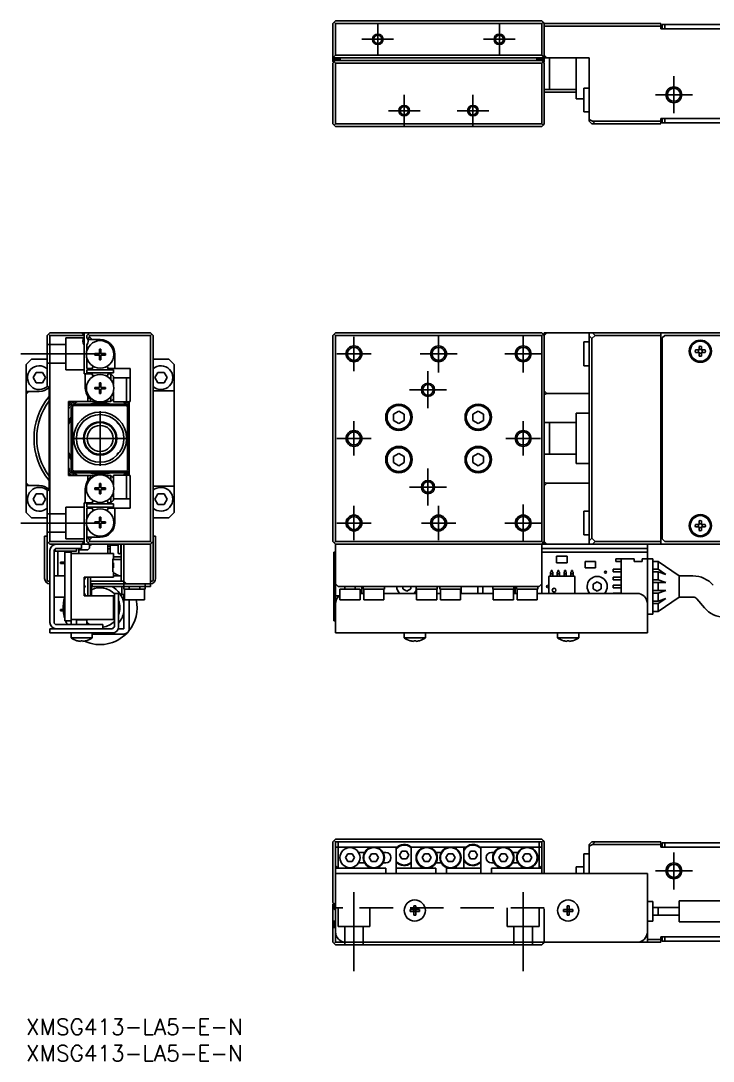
# Model space of a CAD drawing. Extents: x -1 to 566, y -8 to 193.
# Drawn here: x -1 to 129.9, y -8 to 188.8 of the extents above; entities that cross this region are included whole.
import ezdxf

# ---------------------------------------------------------------- set-up
doc = ezdxf.new("R2010")
doc.units = 0
doc.header["$LTSCALE"] = 0.5
doc.linetypes.add('CENTER', pattern=[50.8, 31.75, -6.35, 6.35, -6.35])
doc.linetypes.add('DASHED', pattern=[19.05, 12.7, -6.35])
for name, color, linetype in [('MSM_CENTER', 1, 'CENTER'), ('MSM_CONTINUOUS', 7, 'CONTINUOUS'), ('MSM_DASHED', 4, 'DASHED'), ('MSM_NARROW', 5, 'CONTINUOUS'), ('MSM_PART_NUMBER', 7, 'CONTINUOUS')]:
    doc.layers.add(name, color=color, linetype=linetype)
doc.styles.get("Standard").update_dxf_attribs({"font": 'txt.shx', "height": 1, "bigfont": 'bigfont.shx'})

# ---------------------------------------------------------------- blocks, each defined once
blk = doc.blocks.new('*U2')
at = {"layer": 'MSM_PART_NUMBER'}
blk.add_text('XMSG413-LA5-E-N', height=3, dxfattribs=at).set_placement((0, -3))
blk = doc.blocks.new('*U3')
at = {"layer": 'MSM_PART_NUMBER'}
blk.add_text('XMSG413-LA5-E-N', height=3, dxfattribs=at).set_placement((0, -8))

msp = doc.modelspace()

# ---------------------------------------------------------------- linework, layer by layer
at = {"layer": 'MSM_CENTER'}
for p, q in [((66.500001, 182.299999), (66.500001, 188.299999)), ((89.500001, 182.299999), (89.500001, 188.299999)), ((63.500001, 185.299999), (69.500001, 185.299999)), ((86.500001, 185.299999), (92.500001, 185.299999)), ((122.500001, 178.299999), (122.500001, 171.299999)), ((71.500001, 168.799999), (71.500001, 174.799999)), ((84.500001, 168.799999), (84.500001, 174.799999)), ((119.000001, 174.799999), (126.000001, 174.799999)), ((68.500001, 171.799999), (74.500001, 171.799999)), ((81.500001, 171.799999), (87.500001, 171.799999)), ((62.000001, 122.55), (62.000001, 129.05)), ((78.000001, 122.3), (78.000001, 129.3)), ((94.000001, 122.3), (94.000001, 129.3)), ((-0.999999, 125.8), (14.000001, 125.8)), ((58.750001, 125.8), (65.250001, 125.8)), ((74.500001, 125.8), (81.500001, 125.8)), ((90.500001, 125.8), (97.500001, 125.8)), ((76.000001, 115.5), (76.000001, 122.5)), ((72.500001, 119), (79.500001, 119)), ((14.000001, 104.65), (14.000001, 114.95)), ((62.000001, 106.55), (62.000001, 113.05)), ((94.000001, 106.55), (94.000001, 113.05)), ((8.850001, 109.8), (19.150001, 109.8)), ((58.750001, 109.8), (65.250001, 109.8)), ((90.750001, 109.8), (97.250001, 109.8)), ((76.000001, 97.1), (76.000001, 104.1)), ((72.500001, 100.6), (79.500001, 100.6)), ((62.000001, 90.55), (62.000001, 97.05)), ((78.000001, 90.55), (78.000001, 97.05)), ((94.000001, 90.3), (94.000001, 97.3)), ((-0.999999, 93.8), (14.000001, 93.8)), ((58.750001, 93.8), (65.250001, 93.8)), ((74.750001, 93.8), (81.250001, 93.8)), ((90.500001, 93.8), (97.500001, 93.8)), ((122.500001, 31.500001), (122.500001, 24.500001)), ((119.000001, 28.000001), (126.000001, 28.000001)), ((62.000001, 24.000001), (62.000001, 9.000001)), ((94.000001, 24.000001), (94.000001, 9.000001))]:
    msp.add_line(p, q, dxfattribs=at)
at = {"layer": 'MSM_CONTINUOUS'}
for p, q in [((58.250001, 188.549999), (58.000001, 188.299999)), ((58.000001, 181.099999), (58.000001, 188.299999)), ((58.500001, 188.799999), (58.250001, 188.549999)), ((58.500001, 188.299999), (58.250001, 188.549999)), ((58.500001, 188.799999), (97.500001, 188.799999)), ((97.500001, 188.299999), (58.500001, 188.299999)), ((58.500001, 188.299999), (58.500001, 182.299999)), ((97.750001, 188.549999), (97.500001, 188.799999)), ((97.750001, 188.549999), (97.500001, 188.299999)), ((97.500001, 182.299999), (97.500001, 188.299999)), ((98.000001, 188.299999), (97.750001, 188.549999)), ((98.000001, 188.299999), (120.000001, 188.299999)), ((98.000001, 181.099999), (98.000001, 188.299999)), ((120.000001, 187.799999), (98.000001, 187.799999)), ((120.000001, 188.299999), (120.000001, 187.299999)), ((135.500001, 187.299999), (120.000001, 187.299999)), ((120.300001, 187.299999), (120.300001, 188.099999)), ((120.300001, 188.099999), (135.300001, 188.099999)), ((120.800001, 188.099999), (120.800001, 187.299999)), ((58.000001, 181.799999), (58.500001, 182.299999)), ((106.500001, 181.799999), (58.000001, 181.799999)), ((58.000001, 181.599999), (59.400001, 181.599999)), ((58.500001, 181.299999), (58.000001, 180.799999)), ((58.100001, 180.999999), (58.000001, 181.099999)), ((58.100001, 180.899999), (58.100001, 181.099999)), ((59.100001, 181.399999), (58.400001, 181.399999)), ((58.500001, 182.299999), (97.500001, 182.299999)), ((58.500001, 181.299999), (97.500001, 181.299999)), ((59.400001, 181.599999), (59.400001, 181.299999)), ((98.000001, 181.599999), (96.600001, 181.599999)), ((96.600001, 181.599999), (96.600001, 181.299999)), ((97.600001, 181.399999), (96.900001, 181.399999)), ((97.500001, 182.299999), (98.000001, 181.799999)), ((98.000001, 180.799999), (97.500001, 181.299999)), ((97.900001, 181.099999), (97.900001, 180.899999)), ((98.000001, 181.099999), (97.900001, 180.999999)), ((98.500001, 181.799999), (98.000001, 182.299999)), ((99.000001, 175.799994), (99.000001, 181.800004)), ((104.000001, 174.049999), (104.000001, 181.799999)), ((106.500001, 169.799999), (106.500001, 181.799999)), ((58.000001, 169.299999), (58.000001, 180.799999)), ((58.500001, 180.799999), (58.250001, 181.049999)), ((97.500001, 180.799999), (58.500001, 180.799999)), ((58.500001, 180.799999), (58.500001, 169.299999)), ((97.750001, 181.049999), (97.500001, 180.799999)), ((97.500001, 169.299999), (97.500001, 180.799999)), ((98.000001, 180.799999), (98.000001, 169.299999)), ((98.000001, 175.799999), (104.000001, 175.799999)), ((98.000001, 175.299999), (104.000001, 175.299999)), ((105.500001, 176.049999), (105.500001, 171.549999)), ((106.500001, 176.049999), (105.500001, 176.049999)), ((104.000001, 174.049999), (105.500001, 174.049999)), ((105.500001, 171.549999), (106.500001, 171.549999)), ((58.000001, 169.299999), (58.250001, 169.049999)), ((58.250001, 169.049999), (58.500001, 169.299999)), ((58.500001, 169.299999), (97.500001, 169.299999)), ((97.500001, 169.299999), (97.750001, 169.049999)), ((97.750001, 169.049999), (98.000001, 169.299999)), ((106.500001, 170.106186), (107.112374, 169.799999)), ((107.000001, 169.299999), (106.500001, 169.799999)), ((120.000001, 169.299999), (107.000001, 169.299999)), ((107.112374, 169.799999), (120.000001, 169.799999)), ((107.112374, 169.799999), (107.612374, 169.299999)), ((135.500001, 170.299999), (120.000001, 170.299999)), ((120.000001, 170.299999), (120.000001, 169.299999)), ((120.300001, 169.499999), (120.300001, 170.299999)), ((135.700001, 169.499999), (120.300001, 169.499999)), ((120.800001, 170.299999), (120.800001, 169.499999)), ((58.250001, 169.049999), (58.500001, 168.799999)), ((97.500001, 168.799999), (58.500001, 168.799999)), ((97.500001, 168.799999), (97.750001, 169.049999)), ((4.000001, 129.3), (4.500001, 129.8)), ((4.000001, 119.8), (4.000001, 129.3)), ((4.250001, 129.55), (4.500001, 129.3)), ((4.500001, 129.8), (23.500001, 129.8)), ((4.500001, 129.3), (4.500001, 90.3)), ((11.000001, 129.3), (4.500001, 129.3)), ((11.000001, 129.3), (10.500001, 129.8)), ((11.000001, 129.8), (11.000001, 122)), ((11.500001, 129.3), (12.000001, 129.8)), ((11.500001, 128.861438), (11.500001, 129.3)), ((12.000001, 129), (11.685032, 128.554566)), ((11.703941, 128.5), (14.000001, 128.5)), ((11.750001, 129.55), (12.000001, 129.3)), ((12.000001, 129.3), (12.000001, 129)), ((23.500001, 129.3), (12.000001, 129.3)), ((12.500001, 128.5), (12.000001, 129)), ((24.000001, 129.3), (23.500001, 129.8)), ((23.500001, 129.3), (23.750001, 129.55)), ((23.500001, 90.3), (23.500001, 129.3)), ((24.000001, 129.3), (24.000001, 90.3)), ((58.000001, 129.3), (58.250001, 129.55)), ((58.000001, 90.3), (58.000001, 129.3)), ((58.250001, 129.55), (58.500001, 129.8)), ((58.250001, 129.55), (58.500001, 129.3)), ((58.500001, 129.8), (97.500001, 129.8)), ((58.500001, 129.3), (58.500001, 90.3)), ((97.500001, 129.3), (58.500001, 129.3)), ((97.500001, 129.8), (97.750001, 129.55)), ((97.500001, 129.3), (97.750001, 129.55)), ((97.500001, 90.3), (97.500001, 129.3)), ((97.750001, 129.55), (98.000001, 129.3)), ((98.000001, 129.3), (98.500001, 129.8)), ((141.500001, 129.8), (98.000001, 129.8)), ((98.000001, 129.8), (98.000001, 89.8)), ((105.500001, 128.05), (105.500001, 123.55)), ((106.500001, 128.05), (105.500001, 128.05)), ((106.500001, 89.8), (106.500001, 129.8)), ((107.000001, 128.687628), (106.500001, 129.187628)), ((107.612374, 129.3), (107.000001, 128.687628)), ((107.000001, 128.687628), (107.000001, 90.912372)), ((107.112374, 129.8), (107.612374, 129.3)), ((120.000001, 129.3), (107.612374, 129.3)), ((120.000001, 129.8), (120.000001, 89.8)), ((120.800001, 129.3), (120.300001, 128.8)), ((120.300001, 128.8), (120.300001, 90.8)), ((134.800001, 129.3), (120.800001, 129.3)), ((11.500001, 127.538562), (11.500001, 126.414143)), ((13.855001, 126.7), (14.145001, 126.7)), ((13.855001, 125.905), (13.855001, 126.7)), ((14.145001, 126.170007), (13.855001, 126.170007)), ((14.145001, 125.905), (14.145001, 126.7)), ((127.260001, 126.54), (126.580817, 126.54)), ((126.580817, 126.06), (127.260001, 126.06)), ((127.260001, 127.219184), (127.260001, 126.54)), ((127.260001, 126.06), (127.260001, 125.380816)), ((127.740001, 126.54), (127.740001, 127.219184)), ((128.419186, 126.54), (127.740001, 126.54)), ((127.740001, 125.380816), (127.740001, 126.06)), ((127.740001, 126.06), (128.419186, 126.06)), ((1, 124.8), (0, 123.8)), ((1, 124.8), (4.000001, 124.8)), ((11.500001, 124.985857), (11.500001, 123)), ((13.000001, 125.845), (13.795001, 125.845)), ((13.000001, 125.845), (13.000001, 125.555)), ((13.000001, 125.555), (13.795001, 125.555)), ((13.529995, 125.555), (13.529995, 125.845)), ((13.855001, 124.7), (13.855001, 125.495)), ((13.855001, 125.229993), (14.145001, 125.229993)), ((13.855001, 124.7), (14.145001, 124.7)), ((14.145001, 124.7), (14.145001, 125.495)), ((14.205001, 125.845), (15.000001, 125.845)), ((14.205001, 125.555), (15.000001, 125.555)), ((14.470008, 125.555), (14.470008, 125.845)), ((15.000001, 125.845), (15.000001, 125.555)), ((16.800001, 125.7), (16.800001, 123)), ((24.000001, 124.8), (27, 124.8)), ((28, 123.8), (27, 124.8)), ((0, 95.8), (0, 123.8)), ((1.3453, 121.3), (1.92265, 122.3)), ((1.92265, 122.3), (3.077351, 122.3)), ((3.077351, 122.3), (3.654701, 121.3)), ((11.500001, 123), (12.449346, 123)), ((11.500001, 122.2), (11.500001, 122.8)), ((16.500001, 122.8), (11.500001, 122.8)), ((16.500001, 122.2), (11.500001, 122.2)), ((12.449346, 123), (12.599457, 123.26)), ((15.400546, 123.26), (15.550657, 123)), ((15.550657, 123), (19.700001, 123)), ((16.500001, 122.2), (16.500001, 122.8)), ((19.700001, 123), (19.700001, 116.8)), ((24.3453, 121.3), (24.92265, 122.3)), ((24.92265, 122.3), (26.077351, 122.3)), ((26.077351, 122.3), (26.654701, 121.3)), ((28, 123.8), (28.000001, 118.8)), ((105.500001, 123.55), (106.500001, 123.55)), ((1.92265, 120.3), (1.3453, 121.3)), ((3.077351, 120.3), (1.92265, 120.3)), ((3.654701, 121.3), (3.077351, 120.3)), ((12.449931, 122), (11.000001, 122)), ((11.200001, 122), (11.200001, 119.3)), ((12.449931, 122), (12.578849, 121.776707)), ((13.855001, 120.3), (14.145001, 120.3)), ((13.855001, 119.505), (13.855001, 120.3)), ((14.145001, 119.505), (14.145001, 120.3)), ((15.379061, 121.7038), (15.550072, 122)), ((15.550072, 122), (16.000001, 122)), ((16.000001, 120.961325), (16.000001, 122)), ((16.000001, 122), (16.500001, 121.5)), ((16.500001, 121.5), (16.500001, 120.014143)), ((19.700001, 121.25), (16.500001, 121.25)), ((19.000001, 116.75), (19.000001, 121.25)), ((24.92265, 120.3), (24.3453, 121.3)), ((26.077351, 120.3), (24.92265, 120.3)), ((26.654701, 121.3), (26.077351, 120.3)), ((2.5, 118.7), (0, 118.7)), ((0, 118.2), (0.5, 118.7)), ((4.350001, 119.45), (4.000001, 119.8)), ((4.350001, 100.15), (4.350001, 119.45)), ((13.000001, 119.445), (13.795001, 119.445)), ((13.000001, 119.445), (13.000001, 119.155)), ((13.000001, 119.155), (13.795001, 119.155)), ((13.529995, 119.155), (13.529995, 119.445)), ((14.145001, 119.770007), (13.855001, 119.770007)), ((13.855001, 118.3), (13.855001, 119.095)), ((13.855001, 118.829993), (14.145001, 118.829993)), ((13.855001, 118.3), (14.145001, 118.3)), ((14.145001, 118.3), (14.145001, 119.095)), ((14.205001, 119.445), (15.000001, 119.445)), ((14.205001, 119.155), (15.000001, 119.155)), ((14.470008, 119.155), (14.470008, 119.445)), ((15.000001, 119.445), (15.000001, 119.155)), ((16.500001, 118.585857), (16.500001, 116.75)), ((28.000001, 118.8), (24.000001, 118.8)), ((28.000001, 118.8), (28.000001, 100.8)), ((98.500001, 118.285281), (98.000001, 118.785281)), ((98.000001, 118.105609), (98.500001, 118.285281)), ((106.500001, 118.285281), (98.500001, 118.285281)), ((120.300001, 119.8), (120.000001, 119.8)), ((13.285859, 116.8), (8.000001, 116.8)), ((8.000001, 116.8), (8.000001, 102.8)), ((9.000001, 116), (9.300001, 116.3)), ((9.300001, 116.3), (18.700001, 116.3)), ((11.700001, 116.8), (11.700001, 117.703128)), ((12.200001, 117.155239), (12.200001, 116.8)), ((16.000001, 116.8), (14.714144, 116.8)), ((16.000001, 116.8), (16.000001, 117.638675)), ((16.500001, 117.3), (16.000001, 116.8)), ((16.500001, 116.75), (19.500001, 116.75)), ((18.700001, 116.3), (19.000001, 116)), ((19.500001, 116.8), (19.500001, 102.8)), ((19.700001, 116.8), (19.500001, 116.8)), ((120.000001, 118.05), (120.300001, 118.05)), ((8.500001, 115.5), (8.800001, 115.8)), ((8.500001, 104.1), (8.500001, 115.5)), ((9.000001, 116), (8.800001, 115.8)), ((8.800001, 115.8), (8.800001, 103.8)), ((19.000001, 116), (9.000001, 116)), ((19.200001, 115.8), (19.000001, 116)), ((19.200001, 103.8), (19.200001, 115.8)), ((19.200001, 115.8), (19.500001, 115.5)), ((69.500001, 114.37735), (70.500001, 114.954701)), ((69.500001, 113.22265), (69.500001, 114.37735)), ((70.500001, 114.954701), (71.500001, 114.37735)), ((71.500001, 114.37735), (71.500001, 113.22265)), ((84.500001, 114.37735), (85.500001, 114.954701)), ((84.500001, 113.22265), (84.500001, 114.37735)), ((85.500001, 114.954701), (86.500001, 114.37735)), ((86.500001, 114.37735), (86.500001, 113.22265)), ((104.000001, 105.05), (104.000001, 114.55)), ((106.500001, 114.55), (104.000001, 114.55)), ((120.200001, 114.8), (120.000001, 114.6)), ((120.200001, 114.8), (120.200001, 104.8)), ((120.300001, 114.8), (120.200001, 114.8)), ((17.200001, 112.775), (17.200001, 112.963858)), ((17.200001, 112.775), (17.425001, 112.55)), ((17.425001, 112.718797), (17.425001, 112.55)), ((17.425001, 112.55), (17.561869, 112.55)), ((70.500001, 112.645299), (69.500001, 113.22265)), ((71.500001, 113.22265), (70.500001, 112.645299)), ((85.500001, 112.645299), (84.500001, 113.22265)), ((86.500001, 113.22265), (85.500001, 112.645299)), ((104.000001, 112.8), (98.000001, 112.8)), ((99.000001, 106.799995), (99.000001, 112.800005)), ((17.425001, 107.05), (17.200001, 106.825)), ((17.200001, 106.636142), (17.200001, 106.825)), ((17.425001, 107.05), (17.425001, 106.881203)), ((17.561869, 107.05), (17.425001, 107.05)), ((69.500001, 106.37735), (70.500001, 106.954701)), ((69.500001, 105.22265), (69.500001, 106.37735)), ((70.500001, 106.954701), (71.500001, 106.37735)), ((71.500001, 106.37735), (71.500001, 105.22265)), ((84.500001, 106.37735), (85.500001, 106.954701)), ((84.500001, 105.22265), (84.500001, 106.37735)), ((85.500001, 106.954701), (86.500001, 106.37735)), ((86.500001, 106.37735), (86.500001, 105.22265)), ((98.000001, 106.8), (104.000001, 106.8)), ((70.500001, 104.645299), (69.500001, 105.22265)), ((71.500001, 105.22265), (70.500001, 104.645299)), ((85.500001, 104.645299), (84.500001, 105.22265)), ((86.500001, 105.22265), (85.500001, 104.645299)), ((104.000001, 105.05), (106.500001, 105.05)), ((120.000001, 105), (120.200001, 104.8)), ((120.200001, 104.8), (120.300001, 104.8)), ((13.285859, 102.8), (8.000001, 102.8)), ((8.800001, 103.8), (8.500001, 104.1)), ((8.800001, 103.8), (9.000001, 103.6)), ((9.000001, 103.6), (19.000001, 103.6)), ((9.300001, 103.3), (9.000001, 103.6)), ((18.700001, 103.3), (9.300001, 103.3)), ((11.700001, 101.896872), (11.700001, 102.8)), ((12.200001, 102.8), (12.200001, 102.444761)), ((14.714144, 102.8), (16.000001, 102.8)), ((16.000001, 101.961325), (16.000001, 102.8)), ((16.000001, 102.8), (16.500001, 102.3)), ((16.500001, 102.85), (16.500001, 101.014143)), ((19.500001, 102.85), (16.500001, 102.85)), ((19.000001, 103.6), (18.700001, 103.3)), ((19.000001, 103.6), (19.200001, 103.8)), ((19.000001, 98.35), (19.000001, 102.85)), ((19.500001, 104.1), (19.200001, 103.8)), ((19.700001, 102.8), (19.500001, 102.8)), ((19.700001, 102.8), (19.700001, 96.6)), ((0.5, 100.9), (0, 101.4)), ((0, 100.9), (2.5, 100.9)), ((13.000001, 100.445), (13.795001, 100.445)), ((13.000001, 100.445), (13.000001, 100.155)), ((13.529995, 100.155), (13.529995, 100.445)), ((13.855001, 101.3), (14.145001, 101.3)), ((13.855001, 100.505), (13.855001, 101.3)), ((14.145001, 100.770007), (13.855001, 100.770007)), ((14.145001, 100.505), (14.145001, 101.3)), ((14.205001, 100.445), (15.000001, 100.445)), ((14.470008, 100.155), (14.470008, 100.445)), ((15.000001, 100.445), (15.000001, 100.155)), ((24.000001, 100.8), (28.000001, 100.8)), ((28.000001, 100.8), (28, 95.8)), ((98.500001, 101.314719), (98.000001, 101.494391)), ((98.000001, 100.814719), (98.500001, 101.314719)), ((98.500001, 101.314719), (106.500001, 101.314719)), ((120.300001, 101.55), (120.000001, 101.55)), ((1.3453, 98.3), (1.92265, 99.3)), ((1.92265, 99.3), (3.077351, 99.3)), ((3.077351, 99.3), (3.654701, 98.3)), ((4.000001, 99.8), (4.350001, 100.15)), ((4.000001, 90.3), (4.000001, 99.8)), ((11.200001, 97.6), (11.200001, 100.3)), ((13.000001, 100.155), (13.795001, 100.155)), ((13.855001, 99.3), (13.855001, 100.095)), ((13.855001, 99.829993), (14.145001, 99.829993)), ((13.855001, 99.3), (14.145001, 99.3)), ((14.145001, 99.3), (14.145001, 100.095)), ((14.205001, 100.155), (15.000001, 100.155)), ((16.000001, 97.6), (16.000001, 98.638675)), ((16.500001, 99.585857), (16.500001, 98.1)), ((24.3453, 98.3), (24.92265, 99.3)), ((24.92265, 99.3), (26.077351, 99.3)), ((26.077351, 99.3), (26.654701, 98.3)), ((120.000001, 99.8), (120.300001, 99.8)), ((1.92265, 97.3), (1.3453, 98.3)), ((3.077351, 97.3), (1.92265, 97.3)), ((3.654701, 98.3), (3.077351, 97.3)), ((11.000001, 89.8), (11.000001, 97.6)), ((12.449931, 97.6), (11.000001, 97.6)), ((11.500001, 96.8), (11.500001, 97.4)), ((16.500001, 97.4), (11.500001, 97.4)), ((16.500001, 96.8), (11.500001, 96.8)), ((12.449346, 96.6), (11.500001, 96.6)), ((11.500001, 96.6), (11.500001, 94.614143)), ((12.599457, 96.34), (12.449346, 96.6)), ((12.449931, 97.6), (12.578849, 97.823293)), ((15.379061, 97.8962), (15.550072, 97.6)), ((15.550657, 96.6), (15.400546, 96.34)), ((16.000001, 97.6), (15.550072, 97.6)), ((19.700001, 96.6), (15.550657, 96.6)), ((16.500001, 98.1), (16.000001, 97.6)), ((16.500001, 98.35), (19.700001, 98.35)), ((16.500001, 96.8), (16.500001, 97.4)), ((16.800001, 96.6), (16.800001, 93.9)), ((24.92265, 97.3), (24.3453, 98.3)), ((26.077351, 97.3), (24.92265, 97.3)), ((26.654701, 98.3), (26.077351, 97.3)), ((0, 95.8), (1, 94.8)), ((4.000001, 94.8), (1, 94.8)), ((13.855001, 94.9), (14.145001, 94.9)), ((13.855001, 94.105), (13.855001, 94.9)), ((14.145001, 94.105), (14.145001, 94.9)), ((27, 94.8), (24.000001, 94.8)), ((27, 94.8), (28, 95.8)), ((105.500001, 96.05), (105.500001, 91.55)), ((106.500001, 96.05), (105.500001, 96.05)), ((11.500001, 90.3), (11.500001, 93.185857)), ((13.000001, 94.045), (13.795001, 94.045)), ((13.000001, 94.045), (13.000001, 93.755)), ((13.000001, 93.755), (13.795001, 93.755)), ((13.529995, 93.755), (13.529995, 94.045)), ((14.145001, 94.370007), (13.855001, 94.370007)), ((13.855001, 92.9), (13.855001, 93.695)), ((13.855001, 93.429993), (14.145001, 93.429993)), ((13.855001, 92.9), (14.145001, 92.9)), ((14.145001, 92.9), (14.145001, 93.695)), ((14.205001, 94.045), (15.000001, 94.045)), ((14.205001, 93.755), (15.000001, 93.755)), ((14.470008, 93.755), (14.470008, 94.045)), ((15.000001, 94.045), (15.000001, 93.755)), ((127.260001, 93.54), (126.580817, 93.54)), ((126.580817, 93.06), (127.260001, 93.06)), ((127.260001, 94.219184), (127.260001, 93.54)), ((127.260001, 93.06), (127.260001, 92.380816)), ((127.740001, 93.54), (127.740001, 94.219184)), ((128.419186, 93.54), (127.740001, 93.54)), ((127.740001, 92.380816), (127.740001, 93.06)), ((127.740001, 93.06), (128.419186, 93.06)), ((3.5, 91.3), (3.5, 83.3)), ((3.5, 91.3), (4, 91.3)), ((11.500001, 91.1), (14.000001, 91.1)), ((11.646448, 91.1), (12.000001, 90.6)), ((12.000001, 90.6), (12.500001, 91.1)), ((12.000001, 90.6), (12.000001, 90.3)), ((24, 91.3), (24.5, 91.3)), ((24.5, 91.3), (24.5, 83.3)), ((105.500001, 91.55), (106.500001, 91.55)), ((106.500001, 90.412372), (107.000001, 90.912372)), ((107.000001, 90.912372), (107.612374, 90.3)), ((120.300001, 90.8), (120.800001, 90.3)), ((4, 83), (4, 90.300001)), ((4.500001, 89.8), (4.000001, 90.3)), ((4.500001, 90.3), (4.250001, 90.05)), ((4.500001, 90.3), (11.000001, 90.3)), ((23.500001, 89.8), (4.500001, 89.8)), ((4.500001, 88.6), (4.500001, 75)), ((5.300001, 88.6), (5.300001, 75)), ((5.500001, 88.94641), (5.500001, 88.5)), ((5.700001, 89), (10.500001, 89)), ((9.500001, 88.5), (9.500001, 89)), ((10, 88.05), (10, 89)), ((11.576081, 88.72), (10, 88.72)), ((10.500001, 89.8), (11.000001, 90.3)), ((10.500001, 89.8), (10.500001, 89)), ((12.000001, 89.8), (11.500001, 90.3)), ((11.968213, 89.070711), (11.646792, 88.749289)), ((12.000001, 90.3), (11.750001, 90.05)), ((11.997502, 89.8), (11.997502, 89.141421)), ((11.997502, 89.61), (12.107502, 89.61)), ((12.000001, 90.3), (23.500001, 90.3)), ((15.425002, 89.8), (15.425002, 88.05)), ((15.425002, 89.4), (15.925002, 89.4)), ((15.425002, 88.901418), (15.925002, 88.901418)), ((15.925002, 88.05), (15.925002, 89.8)), ((17.425002, 89.6), (15.925002, 89.6)), ((17.425002, 89.8), (17.425002, 88.2)), ((17.925002, 88.2), (17.925002, 89.8)), ((18, 89.6), (17.925002, 89.6)), ((18, 89.8), (18, 82.8)), ((18.500001, 89.8), (18.500001, 81.3)), ((23.750001, 90.05), (23.500001, 90.3)), ((23.500001, 89.8), (24.000001, 90.3)), ((23.500001, 89.8), (23.500001, 81.8)), ((24, 83), (24.000001, 90.3)), ((58.500001, 89.8), (58.000001, 90.3)), ((58.500001, 90.3), (58.250001, 90.05)), ((58.500001, 90.3), (97.500001, 90.3)), ((58.500001, 73), (58.500001, 89.8)), ((135.500001, 89.8), (58.500001, 89.8)), ((97.750001, 90.05), (97.500001, 90.3)), ((98.000001, 90.3), (97.500001, 89.8)), ((97.500001, 80.5), (97.500001, 89.8)), ((97.500001, 89), (117.500001, 89)), ((98.500001, 89.8), (98.000001, 90.3)), ((107.612374, 90.3), (107.112374, 89.8)), ((107.612374, 90.3), (120.000001, 90.3)), ((117.500001, 89.8), (117.500001, 73)), ((120.800001, 90.3), (134.800001, 90.3)), ((9.500001, 88.5), (5.500001, 88.5)), ((6, 88.5), (6, 83.8)), ((7.300001, 75.3), (7.300001, 88.3)), ((7.300001, 88.3), (8.500001, 88.3)), ((8.500001, 75.3), (8.500001, 88.3)), ((16.500001, 88.05), (8.500001, 88.05)), ((16.400001, 84.55), (16.400001, 87.05)), ((16.500001, 87.05), (16.400001, 87.05)), ((18, 86.9), (16.400001, 86.9)), ((16.500001, 87.05), (16.500001, 88.05)), ((18, 87.4), (16.500001, 87.4)), ((58.200001, 75.3), (58.200001, 88.3)), ((58.200001, 88.3), (58.500001, 88.3)), ((97.500001, 88.3), (117.500001, 88.3)), ((100.307501, 87.505), (100.307501, 86.255)), ((102.307501, 87.505), (100.307501, 87.505)), ((102.307501, 86.255), (102.307501, 87.505)), ((111.500001, 86.55), (111.500001, 87.05)), ((111.500001, 87.05), (115.000001, 87.05)), ((112.500001, 87.05), (112.500001, 80.5)), ((115.000001, 87.05), (115.000001, 86.55)), ((116.500001, 87.05), (116.500001, 86.55)), ((116.500001, 87.05), (118.500001, 87.05)), ((118.500001, 87.05), (118.500001, 76.55)), ((6.500001, 86.425), (6.500001, 86.175)), ((7.300001, 86.425), (6.500001, 86.425)), ((7.300001, 86.175), (6.500001, 86.175)), ((16.400001, 86.25), (16.500001, 86.25)), ((16.400001, 85.875), (16.500001, 85.875)), ((16.400001, 85.725), (16.500001, 85.725)), ((16.400001, 85.35), (16.500001, 85.35)), ((16.500001, 85.35), (16.500001, 86.25)), ((99.500001, 84.8), (99.300001, 84.8)), ((99.300001, 84.55), (99.300001, 84.8)), ((99.500001, 84.8), (99.500001, 84.55)), ((100.307501, 86.255), (102.307501, 86.255)), ((100.570001, 84.55), (100.570001, 84.8)), ((100.770001, 84.8), (100.570001, 84.8)), ((100.770001, 84.8), (100.770001, 84.55)), ((101.840001, 84.55), (101.840001, 84.8)), ((102.040001, 84.8), (101.840001, 84.8)), ((102.040001, 84.8), (102.040001, 84.55)), ((103.310001, 84.8), (103.110001, 84.8)), ((103.110001, 84.55), (103.110001, 84.8)), ((103.310001, 84.8), (103.310001, 84.55)), ((107.705001, 86.5525), (105.705001, 86.5525)), ((105.705001, 86.5525), (105.705001, 85.3025)), ((105.705001, 85.3025), (107.705001, 85.3025)), ((107.705001, 85.3025), (107.705001, 86.5525)), ((111.000001, 84.55), (111.000001, 85.05)), ((112.500001, 85.05), (111.000001, 85.05)), ((111.500001, 86.55), (112.500001, 86.55)), ((116.500001, 86.55), (115.000001, 86.55)), ((119.500001, 86.55), (118.500001, 86.55)), ((118.500001, 85.05), (119.500001, 85.05)), ((119.500001, 86.55), (119.500001, 85.05)), ((123.500001, 83.8), (119.500001, 86.55)), ((119.500001, 85.05), (120.954547, 84.05)), ((4.2, 82.8), (4.499982, 82.8)), ((7.300001, 83.8), (5.300001, 83.8)), ((11.000001, 83.55), (16.500001, 83.55)), ((11.000001, 80.05), (11.000001, 83.55)), ((11.700001, 83.55), (11.700001, 80.05)), ((12.200001, 83.55), (12.200001, 80.05)), ((12.200001, 82.8), (18.500001, 82.8)), ((16.500001, 84.55), (16.400001, 84.55)), ((16.500001, 83.55), (16.500001, 84.55)), ((16.500001, 83.8), (18, 83.8)), ((19.000001, 82.3), (18.500001, 82.8)), ((23.500001, 82.8), (23.8, 82.8)), ((98.855001, 80.5), (98.855001, 83.65)), ((98.955001, 83.75), (103.655001, 83.75)), ((99.185001, 84.483605), (99.300001, 84.55)), ((99.185001, 83.75), (99.185001, 84.483605)), ((99.185001, 84.19), (99.615001, 84.19)), ((99.500001, 84.55), (99.615001, 84.483605)), ((99.615001, 84.483605), (99.615001, 83.75)), ((100.455001, 84.483605), (100.570001, 84.55)), ((100.455001, 83.75), (100.455001, 84.483605)), ((100.455001, 84.19), (100.885001, 84.19)), ((100.770001, 84.55), (100.885001, 84.483605)), ((100.885001, 84.483605), (100.885001, 83.75)), ((101.725001, 84.483605), (101.840001, 84.55)), ((101.725001, 83.75), (101.725001, 84.483605)), ((101.725001, 84.19), (102.155001, 84.19)), ((102.040001, 84.55), (102.155001, 84.483605)), ((102.155001, 84.483605), (102.155001, 83.75)), ((102.995001, 84.483605), (103.110001, 84.55)), ((102.995001, 83.75), (102.995001, 84.483605)), ((102.995001, 84.19), (103.425001, 84.19)), ((103.310001, 84.55), (103.425001, 84.483605)), ((103.425001, 84.483605), (103.425001, 83.75)), ((103.755001, 83.65), (103.755001, 80.5)), ((107.250001, 82.233013), (108.000001, 82.666025)), ((108.000001, 82.666025), (108.750001, 82.233013)), ((111.000001, 84.55), (112.500001, 84.55)), ((111.000001, 83.05), (111.000001, 83.55)), ((112.500001, 83.55), (111.000001, 83.55)), ((111.000001, 83.05), (112.500001, 83.05)), ((119.500001, 84.55), (118.500001, 84.55)), ((118.500001, 83.05), (119.500001, 83.05)), ((119.500001, 84.55), (119.500001, 83.05)), ((120.954547, 84.05), (119.500001, 84.55)), ((119.500001, 83.05), (120.954547, 82.55)), ((123.500001, 83.8), (123.500001, 79.8)), ((126.101078, 83.8), (123.500001, 83.8)), ((12.286493, 82.3), (12.500001, 82.299999)), ((12.350001, 80.05), (12.350001, 81.8)), ((12.500001, 81.799998), (12.500001, 82.3)), ((23.500001, 82.3), (12.500001, 82.3)), ((12.500001, 81.799998), (18.500001, 81.799998)), ((18.1, 81.799998), (18.1, 80.3)), ((22.500001, 81.8), (18.500001, 81.799998)), ((22.500001, 81.3), (18.500001, 81.3)), ((18.600001, 81.3), (18.600001, 79.3)), ((19.500001, 81.799998), (19.500001, 81.3)), ((21.500001, 81.3), (21.500001, 81.799998)), ((22.400001, 79.3), (22.400001, 81.3)), ((22.500001, 81.3), (22.500001, 82.3)), ((23.500001, 81.8), (22.500001, 81.8)), ((58.500001, 82.3), (59.000001, 81.8)), ((59.000001, 81.8), (97.000001, 81.8)), ((63.150001, 81.3), (59.350001, 81.3)), ((59.350001, 81.3), (59.350001, 79.3)), ((60.250001, 81.8), (60.250001, 81.3)), ((62.250001, 81.3), (62.250001, 81.8)), ((63.150001, 79.3), (63.150001, 81.3)), ((63.500001, 80.5), (63.500001, 81.8)), ((63.750001, 81.8), (63.750001, 81.3)), ((67.750001, 81.3), (63.750001, 81.3)), ((63.850001, 81.3), (63.850001, 79.3)), ((67.650001, 79.3), (67.650001, 81.3)), ((67.665001, 80.5), (67.665001, 81.3)), ((67.750001, 81.3), (67.750001, 81.8)), ((71.250001, 81.366987), (71.250001, 81.8)), ((72.000001, 80.933975), (71.250001, 81.366987)), ((72.750001, 81.366987), (72.000001, 80.933975)), ((72.750001, 81.8), (72.750001, 81.366987)), ((73.750001, 81.8), (73.750001, 81.3)), ((77.750001, 81.3), (73.750001, 81.3)), ((73.850001, 81.3), (73.850001, 79.3)), ((77.650001, 79.3), (77.650001, 81.3)), ((77.750001, 81.3), (77.750001, 81.8)), ((78.250001, 81.8), (78.250001, 81.3)), ((82.250001, 81.3), (78.250001, 81.3)), ((78.350001, 81.3), (78.350001, 79.3)), ((82.150001, 79.3), (82.150001, 81.3)), ((82.245001, 81.3), (82.245001, 80.5)), ((82.250001, 81.3), (82.250001, 81.8)), ((85.445001, 80.5), (85.445001, 81.8)), ((86.372501, 81.8), (86.372501, 80.5)), ((88.250001, 81.8), (88.250001, 81.3)), ((92.250001, 81.3), (88.250001, 81.3)), ((88.350001, 81.3), (88.350001, 79.3)), ((92.150001, 79.3), (92.150001, 81.3)), ((92.250001, 81.3), (92.250001, 81.8)), ((92.500001, 80.5), (92.500001, 81.8)), ((92.750001, 81.8), (92.750001, 81.3)), ((96.750001, 81.3), (92.750001, 81.3)), ((92.850001, 81.3), (92.850001, 79.3)), ((96.650001, 79.3), (96.650001, 81.3)), ((96.750001, 81.3), (96.750001, 81.8)), ((97.000001, 81.8), (97.500001, 82.3)), ((107.250001, 81.366987), (107.250001, 82.233013)), ((108.000001, 80.933975), (107.250001, 81.366987)), ((108.750001, 81.366987), (108.000001, 80.933975)), ((108.750001, 82.233013), (108.750001, 81.366987)), ((111.000001, 81.55), (111.000001, 82.05)), ((112.500001, 82.05), (111.000001, 82.05)), ((111.000001, 81.55), (112.500001, 81.55)), ((120.954547, 82.55), (118.500001, 82.55)), ((118.500001, 81.05), (120.954547, 81.05)), ((119.500001, 82.55), (119.500001, 81.05)), ((120.954547, 81.05), (119.500001, 80.55)), ((5.300001, 79.8), (7.300001, 79.8)), ((16.500001, 80.05), (11.000001, 80.05)), ((16.500001, 75.55), (16.500001, 80.05)), ((16.700001, 80.5), (17.500001, 80.5)), ((16.700001, 74.3), (16.700001, 80.5)), ((17.500001, 80.5), (17.500001, 74.2)), ((18.1, 80.3), (18.600001, 80.3)), ((18.5, 73.8), (18.5, 80.3)), ((18.600001, 79.3), (22.400001, 79.3)), ((19.5, 73.8), (19.5, 79.3)), ((59.236079, 80.05), (58.500001, 80.05)), ((59.350001, 79.3), (63.150001, 79.3)), ((63.150001, 80.5), (63.850001, 80.5)), ((63.850001, 79.3), (67.650001, 79.3)), ((67.650001, 80.5), (73.850001, 80.5)), ((73.850001, 79.3), (77.650001, 79.3)), ((77.650001, 80.5), (78.350001, 80.5)), ((78.350001, 79.3), (82.150001, 79.3)), ((82.150001, 80.5), (88.350001, 80.5)), ((88.350001, 79.3), (92.150001, 79.3)), ((92.150001, 80.5), (92.850001, 80.5)), ((92.850001, 79.3), (96.650001, 79.3)), ((96.650001, 80.5), (115.500001, 80.5)), ((111.000001, 80.5), (111.000001, 80.55)), ((112.500001, 80.55), (111.000001, 80.55)), ((119.500001, 80.55), (118.500001, 80.55)), ((118.500001, 79.05), (119.500001, 79.05)), ((119.500001, 80.55), (119.500001, 79.05)), ((119.500001, 77.05), (123.500001, 79.8)), ((119.500001, 79.05), (120.954547, 79.55)), ((120.954547, 79.55), (119.500001, 78.55)), ((123.500001, 79.8), (126.101078, 79.8)), ((126.867123, 79.442788), (128.28264, 77.75584)), ((6.500001, 77.425), (6.500001, 77.175)), ((7.300001, 77.425), (6.500001, 77.425)), ((7.300001, 77.175), (6.500001, 77.175)), ((119.500001, 78.55), (118.500001, 78.55)), ((118.500001, 77.05), (119.500001, 77.05)), ((119.500001, 78.55), (119.500001, 77.05)), ((7.300001, 75.3), (8.500001, 75.3)), ((8.5, 75.3), (8.5, 74.6)), ((8.500001, 75.55), (16.500001, 75.55)), ((9.5, 75.55), (9.500001, 75.5)), ((9.550001, 75.55), (9.500001, 75.5)), ((11.500001, 75.5), (9.500001, 75.5)), ((9.500001, 75.5), (9.500001, 74.600019)), ((11.500001, 75.5), (11.450001, 75.55)), ((11.500001, 74.600019), (11.500001, 75.5)), ((58.500001, 75.3), (58.200001, 75.3)), ((118.500001, 76.55), (117.500001, 76.55)), ((4.500001, 73), (4.500001, 73.8)), ((4.500001, 73.8), (16.200001, 73.8)), ((16.300001, 73), (4.500001, 73)), ((5.700001, 74.6), (14.500001, 74.6)), ((8.500001, 73), (8.500001, 72.102001)), ((12.500001, 72.102001), (12.500001, 73)), ((14.500001, 74.6), (14.500001, 73.8)), ((17.431372, 73.8), (18.5, 73.8)), ((117.500001, 73), (58.500001, 73)), ((71.500001, 73), (71.500001, 72.102001)), ((75.500001, 72.102001), (75.500001, 73)), ((100.500001, 73), (100.500001, 72.102001)), ((104.500001, 72.102001), (104.500001, 73)), ((12.500001, 72.102001), (8.500001, 72.102001)), ((9.611386, 71.525856), (9.61364, 71.530478)), ((10.320001, 71.530478), (10.680001, 71.530478)), ((10.320001, 71.410141), (10.320001, 71.530478)), ((10.680001, 71.530478), (10.680001, 71.410141)), ((11.386363, 71.530478), (11.388617, 71.525856)), ((12.500001, 72.8), (18.5, 72.8)), ((75.500001, 72.102001), (71.500001, 72.102001)), ((72.611385, 71.525856), (72.61364, 71.530478)), ((73.320001, 71.530478), (73.680001, 71.530478)), ((73.320001, 71.410141), (73.320001, 71.530478)), ((73.680001, 71.530478), (73.680001, 71.410141)), ((74.386363, 71.530478), (74.388617, 71.525856)), ((104.500001, 72.102001), (100.500001, 72.102001)), ((101.611385, 71.525856), (101.61364, 71.530478)), ((102.320001, 71.530478), (102.680001, 71.530478)), ((102.320001, 71.410141), (102.320001, 71.530478)), ((102.680001, 71.530478), (102.680001, 71.410141)), ((103.386363, 71.530478), (103.388617, 71.525856)), ((58.250001, 33.750001), (58.000001, 33.500001)), ((58.000001, 22.000001), (58.000001, 33.500001)), ((58.500001, 34.000001), (58.250001, 33.750001)), ((58.500001, 33.500001), (58.250001, 33.750001)), ((58.500001, 34.000001), (97.500001, 34.000001)), ((58.500001, 14.500001), (58.500001, 33.500001)), ((58.500001, 33.500001), (97.500001, 33.500001)), ((59.000001, 33.500001), (59.000001, 28.500001)), ((97.000001, 33.500001), (97.000001, 28.500001)), ((97.750001, 33.750001), (97.500001, 34.000001)), ((97.750001, 33.750001), (97.500001, 33.500001)), ((97.500001, 27.500001), (97.500001, 33.500001)), ((98.000001, 33.500001), (97.750001, 33.750001)), ((98.000001, 33.500001), (98.000001, 27.500001)), ((106.500001, 33.000001), (107.000001, 33.500001)), ((107.000001, 33.500001), (120.000001, 33.500001)), ((107.612374, 33.500001), (107.112374, 33.000001)), ((120.000001, 33.500001), (120.000001, 32.500001)), ((70.177126, 32.500001), (58.500001, 32.500001)), ((64.017951, 31.500001), (62.865551, 31.500001)), ((68.000001, 31.500001), (67.482052, 31.500001)), ((70.000001, 27.500001), (70.000001, 32.500001)), ((70.633976, 31.000001), (71.066989, 31.750001)), ((71.066989, 31.750001), (71.933014, 31.750001)), ((71.933014, 31.750001), (72.366027, 31.000001)), ((72.800001, 28.500001), (72.800001, 32.500001)), ((72.800001, 32.500001), (83.177126, 32.500001)), ((78.517951, 31.500001), (77.482052, 31.500001)), ((82.800001, 32.500001), (82.800001, 28.500001)), ((83.633976, 31.000001), (84.066989, 31.750001)), ((84.066989, 31.750001), (84.933014, 31.750001)), ((84.933014, 31.750001), (85.366027, 31.000001)), ((97.500001, 32.500001), (85.822877, 32.500001)), ((86.000001, 27.500001), (86.000001, 32.500001)), ((88.517951, 31.500001), (88.000001, 31.500001)), ((93.017951, 31.500001), (91.982052, 31.500001)), ((107.112374, 33.000001), (106.500001, 32.693815)), ((106.500001, 33.000001), (106.500001, 27.500001)), ((120.000001, 33.000001), (107.112374, 33.000001)), ((120.000001, 32.500001), (135.500001, 32.500001)), ((120.300001, 32.500001), (120.300001, 33.300001)), ((120.300001, 33.300001), (135.500001, 33.300001)), ((120.800001, 33.300001), (120.800001, 32.500001)), ((60.383976, 30.500001), (60.816989, 31.250001)), ((60.816989, 29.750001), (60.383976, 30.500001)), ((60.816989, 31.250001), (61.683014, 31.250001)), ((61.683014, 29.750001), (60.816989, 29.750001)), ((61.683014, 31.250001), (62.116027, 30.500001)), ((62.116027, 30.500001), (61.683014, 29.750001)), ((64.883976, 30.500001), (65.316989, 31.250001)), ((65.316989, 29.750001), (64.883976, 30.500001)), ((65.316989, 31.250001), (66.183014, 31.250001)), ((66.183014, 29.750001), (65.316989, 29.750001)), ((66.183014, 31.250001), (66.616027, 30.500001)), ((66.616027, 30.500001), (66.183014, 29.750001)), ((71.066989, 30.250001), (70.633976, 31.000001)), ((71.933014, 30.250001), (71.066989, 30.250001)), ((72.366027, 31.000001), (71.933014, 30.250001)), ((74.883976, 30.500001), (75.316989, 31.250001)), ((75.316989, 29.750001), (74.883976, 30.500001)), ((75.316989, 31.250001), (76.183014, 31.250001)), ((76.183014, 29.750001), (75.316989, 29.750001)), ((76.183014, 31.250001), (76.616027, 30.500001)), ((76.616027, 30.500001), (76.183014, 29.750001)), ((79.383976, 30.500001), (79.816989, 31.250001)), ((79.816989, 29.750001), (79.383976, 30.500001)), ((79.816989, 31.250001), (80.683014, 31.250001)), ((80.683014, 29.750001), (79.816989, 29.750001)), ((80.683014, 31.250001), (81.116027, 30.500001)), ((81.116027, 30.500001), (80.683014, 29.750001)), ((84.066989, 30.250001), (83.633976, 31.000001)), ((84.933014, 30.250001), (84.066989, 30.250001)), ((85.366027, 31.000001), (84.933014, 30.250001)), ((89.383976, 30.500001), (89.816989, 31.250001)), ((89.816989, 29.750001), (89.383976, 30.500001)), ((89.816989, 31.250001), (90.683014, 31.250001)), ((90.683014, 29.750001), (89.816989, 29.750001)), ((90.683014, 31.250001), (91.116027, 30.500001)), ((91.116027, 30.500001), (90.683014, 29.750001)), ((93.883976, 30.500001), (94.316989, 31.250001)), ((94.316989, 29.750001), (93.883976, 30.500001)), ((94.316989, 31.250001), (95.183014, 31.250001)), ((95.183014, 29.750001), (94.316989, 29.750001)), ((95.183014, 31.250001), (95.616027, 30.500001)), ((95.616027, 30.500001), (95.183014, 29.750001)), ((105.500001, 31.250001), (105.500001, 27.500001)), ((106.500001, 31.250001), (105.500001, 31.250001)), ((59.000001, 28.500001), (58.500001, 29.000001)), ((58.500001, 28.500001), (68.000001, 28.500001)), ((62.865551, 29.500001), (64.017951, 29.500001)), ((67.482052, 29.500001), (68.000001, 29.500001)), ((68.000001, 27.500001), (68.000001, 28.500001)), ((77.500001, 28.500001), (70.000001, 28.500001)), ((77.482052, 29.500001), (78.517951, 29.500001)), ((77.500001, 27.500001), (77.500001, 28.500001)), ((86.000001, 28.500001), (79.500001, 28.500001)), ((79.500001, 28.500001), (79.500001, 27.500001)), ((88.000001, 29.500001), (88.517951, 29.500001)), ((97.500001, 28.500001), (88.000001, 28.500001)), ((88.000001, 28.500001), (88.000001, 27.500001)), ((91.982052, 29.500001), (93.017951, 29.500001)), ((97.500001, 29.000001), (97.000001, 28.500001)), ((104.000001, 27.500001), (104.000001, 28.750001)), ((105.500001, 28.750001), (104.000001, 28.750001)), ((58.500001, 27.500001), (117.500001, 27.500001)), ((117.500001, 27.500001), (117.500001, 14.500001)), ((58.000001, 22.000001), (58.250001, 21.750001)), ((58.000001, 21.700001), (58.100001, 21.800001)), ((58.000001, 14.500001), (58.000001, 21.700001)), ((58.100001, 21.700001), (58.100001, 21.900001)), ((58.250001, 21.750001), (58.500001, 22.000001)), ((58.250001, 21.750001), (58.500001, 21.500001)), ((118.500001, 22.200001), (117.500001, 22.200001)), ((118.500001, 22.200001), (118.500001, 18.500001)), ((123.500001, 22.350001), (123.500001, 18.350001)), ((132.622029, 22.350001), (123.500001, 22.350001)), ((58.000001, 21.200001), (58.500001, 21.200001)), ((58.500001, 20.500001), (58.000001, 21.000001)), ((58.000001, 21.000001), (58.500001, 21.000001)), ((58.400001, 21.400001), (58.500001, 21.400001)), ((72.61364, 20.320001), (72.61364, 20.680001)), ((72.61364, 20.680001), (73.320001, 20.680001)), ((73.320001, 20.320001), (72.61364, 20.320001)), ((73.320001, 21.386363), (73.680001, 21.386363)), ((73.320001, 20.680001), (73.320001, 21.386363)), ((73.330374, 20.669629), (73.320001, 20.680001)), ((73.330374, 20.330373), (73.320001, 20.320001)), ((73.320001, 19.61364), (73.320001, 20.320001)), ((73.330374, 20.669629), (73.669629, 20.669629)), ((73.330374, 20.330373), (73.330374, 20.669629)), ((73.669629, 20.330373), (73.330374, 20.330373)), ((73.669629, 20.669629), (73.680001, 20.680001)), ((73.669629, 20.669629), (73.669629, 20.330373)), ((73.669629, 20.330373), (73.680001, 20.320001)), ((73.680001, 21.386363), (73.680001, 20.680001)), ((73.680001, 20.680001), (74.386363, 20.680001)), ((73.680001, 20.320001), (73.680001, 19.61364)), ((74.386363, 20.320001), (73.680001, 20.320001)), ((74.386363, 20.680001), (74.386363, 20.320001)), ((101.61364, 20.320001), (101.61364, 20.680001)), ((101.61364, 20.680001), (102.320001, 20.680001)), ((102.320001, 20.320001), (101.61364, 20.320001)), ((102.320001, 21.386363), (102.680001, 21.386363)), ((102.320001, 20.680001), (102.320001, 21.386363)), ((102.330374, 20.669629), (102.320001, 20.680001)), ((102.330374, 20.330373), (102.320001, 20.320001)), ((102.320001, 19.61364), (102.320001, 20.320001)), ((102.330374, 20.669629), (102.669629, 20.669629)), ((102.330374, 20.330373), (102.330374, 20.669629)), ((102.669629, 20.330373), (102.330374, 20.330373)), ((102.669629, 20.669629), (102.680001, 20.680001)), ((102.669629, 20.669629), (102.669629, 20.330373)), ((102.669629, 20.330373), (102.680001, 20.320001)), ((102.680001, 21.386363), (102.680001, 20.680001)), ((102.680001, 20.680001), (103.386363, 20.680001)), ((102.680001, 20.320001), (102.680001, 19.61364)), ((103.386363, 20.320001), (102.680001, 20.320001)), ((103.386363, 20.680001), (103.386363, 20.320001)), ((123.500001, 21.100001), (118.500001, 21.100001)), ((119.500001, 21.100001), (119.500001, 19.600001)), ((58.200001, 17.300001), (58.200001, 18.500001)), ((58.500001, 18.500001), (58.200001, 18.500001)), ((73.680001, 19.61364), (73.320001, 19.61364)), ((102.680001, 19.61364), (102.320001, 19.61364)), ((118.500001, 18.500001), (117.500001, 18.500001)), ((118.500001, 19.600001), (123.500001, 19.600001)), ((123.500001, 18.350001), (132.622029, 18.350001)), ((58.500001, 17.300001), (58.200001, 17.300001)), ((58.000001, 14.500001), (58.250001, 14.250001)), ((58.250001, 14.250001), (58.500001, 14.500001)), ((58.250001, 14.250001), (58.500001, 14.000001)), ((120.000001, 14.500001), (58.500001, 14.500001)), ((97.500001, 14.000001), (58.500001, 14.000001)), ((97.500001, 14.500001), (97.750001, 14.250001)), ((97.500001, 14.000001), (97.750001, 14.250001)), ((97.750001, 14.250001), (98.000001, 14.500001)), ((117.500001, 15.000001), (120.000001, 15.000001)), ((120.000001, 15.500001), (135.500001, 15.500001)), ((120.000001, 15.500001), (120.000001, 14.500001)), ((120.300001, 14.700001), (120.300001, 15.500001)), ((135.300001, 14.700001), (120.300001, 14.700001)), ((120.800001, 15.500001), (120.800001, 14.700001))]:
    msp.add_line(p, q, dxfattribs=at)
for centre, radius in [((66.500001, 185.299999), 0.7835), ((89.500001, 185.299999), 0.7835), ((122.500001, 174.799999), 1.2295), ((71.500001, 171.799999), 0.7835), ((84.500001, 171.799999), 0.7835), ((14.000001, 125.7), 2.6), ((127.500001, 126.3), 2.1), ((127.500001, 126.3), 1.9), ((14.000001, 119.3), 2.6), ((76.000001, 119), 1.0065), ((70.500001, 113.8), 2.5), ((85.500001, 113.8), 2.5), ((14.000001, 109.8), 5), ((14.000001, 109.8), 4.5), ((70.500001, 113.8), 2.25), ((85.500001, 113.8), 2.25), ((14.000001, 109.8), 3.15), ((14.000001, 109.8), 3), ((70.500001, 105.8), 2.5), ((85.500001, 105.8), 2.5), ((70.500001, 105.8), 2.25), ((85.500001, 105.8), 2.25), ((14.000001, 100.3), 2.6), ((76.000001, 100.6), 1.0065), ((14.000001, 93.9), 2.6), ((127.500001, 93.3), 2.1), ((127.500001, 93.3), 1.9), ((109.562501, 84.4987), 0.2), ((98.615001, 81.8), 0.2), ((99.855001, 81.1), 0.35), ((61.250001, 30.500001), 1.9), ((65.750001, 30.500001), 2), ((65.750001, 30.500001), 1.9), ((75.750001, 30.500001), 2), ((75.750001, 30.500001), 1.9), ((80.250001, 30.500001), 2), ((80.250001, 30.500001), 1.9), ((90.250001, 30.500001), 2), ((90.250001, 30.500001), 1.9), ((94.750001, 30.500001), 2), ((94.750001, 30.500001), 1.9), ((122.500001, 28.000001), 1.2295), ((73.500001, 20.500001), 2), ((102.500001, 20.500001), 2)]:
    msp.add_circle(centre, radius, dxfattribs=at)
at = {"layer": 'MSM_CONTINUOUS', "extrusion": (0, 0, -1)}
for centre in [(-62.000001, 125.8), (-78.000001, 125.8), (-94.000001, 125.8), (-62.000001, 109.8), (-94.000001, 109.8), (-62.000001, 93.8), (-78.000001, 93.8), (-94.000001, 93.8)]:
    msp.add_circle(centre, 1.2295, dxfattribs=at)
at = {"layer": 'MSM_CONTINUOUS'}
for centre, radius, start, end in [((58.400001, 181.099999), 0.3, 90, 180), ((59.100001, 181.099999), 0.3, 41.810315, 90), ((96.900001, 181.099999), 0.3, 90, 138.189685), ((97.600001, 181.099999), 0.3, 0, 90), ((11.750001, 128.2), 1, 138.590378, 221.409622), ((10.750001, 128.2), 1, 318.590378, 41.40959031), ((14.000001, 125.7), 2.8, 0, 90), ((127.500001, 126.3), 0.95, 165.36671, 194.63329), ((127.500001, 126.3), 0.364721, 138.849633, 221.150367), ((127.500001, 126.3), 0.95, 75.36671, 104.63329), ((127.500001, 126.3), 0.364721, 48.849633, 131.150367), ((127.500001, 126.3), 0.364721, 228.849633, 311.150367), ((127.500001, 126.3), 0.364721, 318.849633, 41.150367), ((127.500001, 126.3), 0.95, 345.36671, 14.63329), ((13.795001, 125.905), 0.06, 270, 0), ((13.795001, 125.495), 0.06, 0, 90), ((14.205001, 125.905), 0.06, 180, 270), ((14.205001, 125.495), 0.06, 90, 180), ((127.500001, 126.3), 0.95, 255.36671, 284.63329), ((2.5, 121.3), 2.25, 48.189651, 314.99999176), ((14.000001, 122.5), 1.5875, 143.802777, 169.106947), ((14.000001, 122.5), 1.5875, 190.893053, 216.197223), ((14.115001, 122.385), 1.75, 142.994029, 150), ((14.000001, 122.5), 1.5875, 10.893053, 36.197223), ((14.000001, 122.5), 1.5875, 323.802777, 349.106947), ((13.885001, 122.385), 1.75, 30, 37.005971), ((25.5, 121.3), 2.25, 228.189719, 131.81029827), ((14.115001, 122.615), 1.75, 208.621726, 217.005971), ((13.885001, 122.615), 1.75, 322.994029, 328.621726), ((2.5, 121.3), 2.6, 270, 315.000016), ((14.000001, 119.3), 2.8, 180, 229.99482736), ((13.795001, 119.505), 0.06, 270, 0), ((13.795001, 119.095), 0.06, 0, 90), ((14.205001, 119.505), 0.06, 180, 270), ((14.205001, 119.095), 0.06, 90, 180), ((14, 109.8), 12.5, 140.533821, 219.466179), ((14, 109.8), 12, 143.529844, 216.470156), ((14.000001, 109.8), 8.2, 121.38815, 137.029716), ((14.000001, 109.8), 8.5, 124.560322, 134.900872), ((14.000001, 109.8), 9, 128.942441, 131.810315), ((14.000001, 109.8), 8.8, 127.30179, 132.985886), ((14.000001, 109.8), 6.8, 72.917417, 107.082583), ((14.000001, 109.8), 8.2, 47.876437, 57.94737), ((14.000001, 109.8), 8.5, 49.679785, 54.849944), ((14.000001, 109.8), 8.8, 51.317813, 52.164278), ((14.000001, 109.8), 6.8, 143.981146, 151.927513), ((14.000001, 109.8), 6.5, 147.795772, 157.380135), ((14.000001, 109.8), 6.5, 202.619865, 212.204228), ((14.000001, 109.8), 6.8, 208.072487, 216.018854), ((14.000001, 109.8), 8.2, 222.970284, 238.61185), ((14.000001, 109.8), 8.5, 225.099128, 235.439678), ((14.000001, 109.8), 8.8, 227.014114, 232.69821), ((14.000001, 109.8), 9, 228.189685, 231.057559), ((14.000001, 100.3), 2.8, 130.005201, 180.00001985), ((14.000001, 109.8), 6.8, 252.917417, 287.082583), ((14.000001, 109.8), 8.2, 302.05263, 312.123563), ((14.000001, 109.8), 8.5, 305.150056, 310.320215), ((14.000001, 109.8), 8.8, 307.835722, 308.682187), ((2.5, 98.3), 2.25, 44.999982, 311.81033572), ((2.5, 98.3), 2.6, 44.999984, 90), ((13.795001, 100.505), 0.06, 270, 0), ((14.205001, 100.505), 0.06, 180, 270), ((25.5, 98.3), 2.25, 228.189719, 131.81029827), ((13.795001, 100.095), 0.06, 0, 90), ((14.205001, 100.095), 0.06, 90, 180), ((14.000001, 97.1), 1.5875, 143.802777, 169.106947), ((14.000001, 97.1), 1.5875, 190.893053, 216.197223), ((14.115001, 96.985), 1.75, 142.994029, 151.378274), ((14.000001, 97.1), 1.5875, 10.893053, 36.197223), ((14.000001, 97.1), 1.5875, 323.802777, 349.106947), ((13.885001, 96.985), 1.75, 31.378274, 37.005971), ((14.115001, 97.215), 1.75, 210, 217.005971), ((13.885001, 97.215), 1.75, 322.994029, 330), ((13.795001, 94.105), 0.06, 270, 0), ((13.795001, 93.695), 0.06, 0, 90), ((14.000001, 93.9), 2.8, 270, 0), ((14.205001, 94.105), 0.06, 180, 270), ((14.205001, 93.695), 0.06, 90, 180), ((127.500001, 93.3), 0.95, 165.36671, 194.63329), ((127.500001, 93.3), 0.364721, 138.849633, 221.150367), ((127.500001, 93.3), 0.95, 75.36671, 104.63329), ((127.500001, 93.3), 0.364721, 48.849633, 131.150367), ((127.500001, 93.3), 0.364721, 228.849633, 311.150367), ((127.500001, 93.3), 0.364721, 318.849633, 41.150367), ((127.500001, 93.3), 0.95, 345.36671, 14.63329), ((127.500001, 93.3), 0.95, 255.36671, 284.63329), ((5.700001, 88.6), 1.2, 90, 180), ((5.700001, 88.6), 0.4, 90, 180), ((11.576081, 88.82), 0.1, 270, 315), ((11.897502, 89.141421), 0.1, 315, 0), ((12.107502, 89.94), 0.33, 270, 334.897279), ((17.675002, 88.2), 0.25, 180, 0), ((4.5, 83.3), 1, 180, 270), ((4.2, 83), 0.2, 180, 270), ((10.900001, 83.3), 0.25, 293.578178, 66.421822), ((14, 77.8), 7, 58.997281, 69.075159), ((23.5, 83.3), 1, 270, 0), ((23.8, 83), 0.2, 270, 0), ((98.955001, 83.65), 0.1, 90, 180), ((103.655001, 83.65), 0.1, 0, 90), ((108.000001, 81.8), 1.9, 316.826449, 223.17351803), ((126.101078, 78.8), 5, 40, 90), ((10.900001, 81.8), 0.25, 293.578178, 66.421822), ((10.350001, 81.8), 2, 337.668355, 22.331645), ((14, 77.8), 4.57, 109.161218, 111.384942), ((14, 77.8), 3.75, 43.945498, 116.103864), ((14, 77.8), 4.57, 10.041173, 61.077312), ((72.000001, 81.8), 1.9, 180, 223.173551), ((72.000001, 81.8), 1.9, 316.826449, 344.742477), ((14, 77.8), 7, 163.164991, 183.07090174), ((10.900001, 80.3), 0.25, 293.578178, 66.421822), ((14, 77.8), 3.75, 338.960573, 21.03939371), ((14, 77.8), 7, 320.157119, 12.373625), ((60.500001, 78.5), 2, 125.099632, 180), ((115.500001, 78.5), 2, 0, 90), ((126.101078, 78.8), 1, 40, 90), ((14, 77.8), 7, 185.122516, 196.835009), ((14, 77.8), 4.57, 319.983968, 349.958827), ((132.112862, 80.969778), 5, 220, 270), ((5.700001, 75), 1.2, 180, 270), ((5.700001, 75), 0.4, 180, 270), ((14, 77.8), 7, 200.924832, 207.202894), ((14, 77.8), 3.75, 228.189706, 238.576094), ((14, 77.8), 3.75, 277.662271, 316.054502), ((14, 77.8), 7, 245.063977, 316.575802), ((16.200001, 74.3), 0.5, 270, 0), ((14, 77.8), 4.57, 298.925427, 305.379187), ((16.300001, 74.2), 1.2, 270, 0), ((18.5, 73.8), 1, 270, 0), ((10.500001, 74.6), 3.2, 231.317813, 253.877467), ((10.500001, 74.6), 3.194933, 253.893288, 266.770291), ((10.500001, 74.6), 3.194933, 273.229709, 286.106712), ((10.500001, 74.6), 3.2, 286.122533, 308.682187), ((73.500001, 74.6), 3.2, 231.317813, 253.877467), ((73.500001, 74.6), 3.194933, 253.893288, 266.770291), ((73.500001, 74.6), 3.194933, 273.229709, 286.106712), ((73.500001, 74.6), 3.2, 286.122533, 308.682187), ((102.500001, 74.6), 3.2, 231.317813, 253.877467), ((102.500001, 74.6), 3.194933, 253.893288, 266.770291), ((102.500001, 74.6), 3.194933, 273.229709, 286.106712), ((102.500001, 74.6), 3.2, 286.122533, 308.682187), ((68.000001, 30.500001), 1, 270, 90), ((71.500001, 31.000001), 1.9, 46.826449, 142.136354), ((71.500001, 31.000001), 2, 48.590378, 138.59035464), ((84.500001, 31.000001), 2, 41.409622, 148.21169112), ((84.500001, 31.000001), 1.9, 37.863646, 153.474648), ((88.000001, 30.500001), 1, 90, 270), ((71.500001, 31.000001), 1.9, 217.863646, 313.1735742), ((71.500001, 31.000001), 2, 221.409622, 310.541602), ((84.500001, 31.000001), 1.9, 206.525352, 322.13635299), ((84.500001, 31.000001), 2, 211.788331, 318.590378), ((58.400001, 21.700001), 0.3, 180, 270), ((60.500001, 16.500001), 2, 180, 270), ((115.500001, 16.500001), 2, 270, 0)]:
    msp.add_arc(centre, radius, start, end, dxfattribs=at)
at = {"layer": 'MSM_DASHED'}
for p, q in [((7.500001, 128.8), (7.500001, 122.8)), ((10.9497, 128.8), (7.500001, 128.8)), ((7.500001, 127.55), (4.000001, 127.55)), ((4.000001, 124.05), (7.500001, 124.05)), ((7.500001, 122.8), (11.000001, 122.8)), ((7.500001, 96.8), (7.500001, 90.8)), ((11.000001, 96.8), (7.500001, 96.8)), ((7.500001, 95.55), (4.000001, 95.55)), ((4.000001, 92.05), (7.500001, 92.05)), ((7.500001, 90.8), (11.000001, 90.8)), ((97.999863, 21.000837), (58.500001, 21.000001)), ((59.000001, 21.000001), (59.000001, 17.500001)), ((65.000001, 17.500001), (65.000001, 21.000001)), ((91.000001, 21.000001), (91.000001, 17.500001)), ((97.000001, 17.500001), (97.000001, 21.000001)), ((98.000001, 14.500001), (97.999863, 21.000837)), ((59.000001, 17.500001), (65.000001, 17.500001)), ((60.250001, 17.500001), (60.250001, 14.000001)), ((63.750001, 14.000001), (63.750001, 17.500001)), ((91.000001, 17.500001), (97.000001, 17.500001)), ((92.250001, 17.500001), (92.250001, 14.000001)), ((95.750001, 14.000001), (95.750001, 17.500001))]:
    msp.add_line(p, q, dxfattribs=at)
at = {"layer": 'MSM_NARROW'}
for centre, radius in [((66.500001, 185.299999), 1), ((89.500001, 185.299999), 1), ((122.500001, 174.799999), 1.5), ((71.500001, 171.799999), 1), ((84.500001, 171.799999), 1), ((62.000001, 125.8), 1.5), ((78.000001, 125.8), 1.5), ((94.000001, 125.8), 1.5), ((14.000001, 109.8), 2.4585), ((62.000001, 109.8), 1.5), ((94.000001, 109.8), 1.5), ((62.000001, 93.8), 1.5), ((78.000001, 93.8), 1.5), ((94.000001, 93.8), 1.5), ((122.500001, 28.000001), 1.5)]:
    msp.add_circle(centre, radius, dxfattribs=at)
at = {"layer": 'MSM_NARROW', "extrusion": (0, 0, -1)}
for centre in [(-76.000001, 119), (-76.000001, 100.6)]:
    msp.add_circle(centre, 1.25, dxfattribs=at)

# ---------------------------------------------------------------- block references
at = {"layer": 'MSM_CONTINUOUS'}
for name in ['*U2', '*U3']:
    msp.add_blockref(name, (0, 0), dxfattribs=at)

doc.saveas('drawing.dxf')
